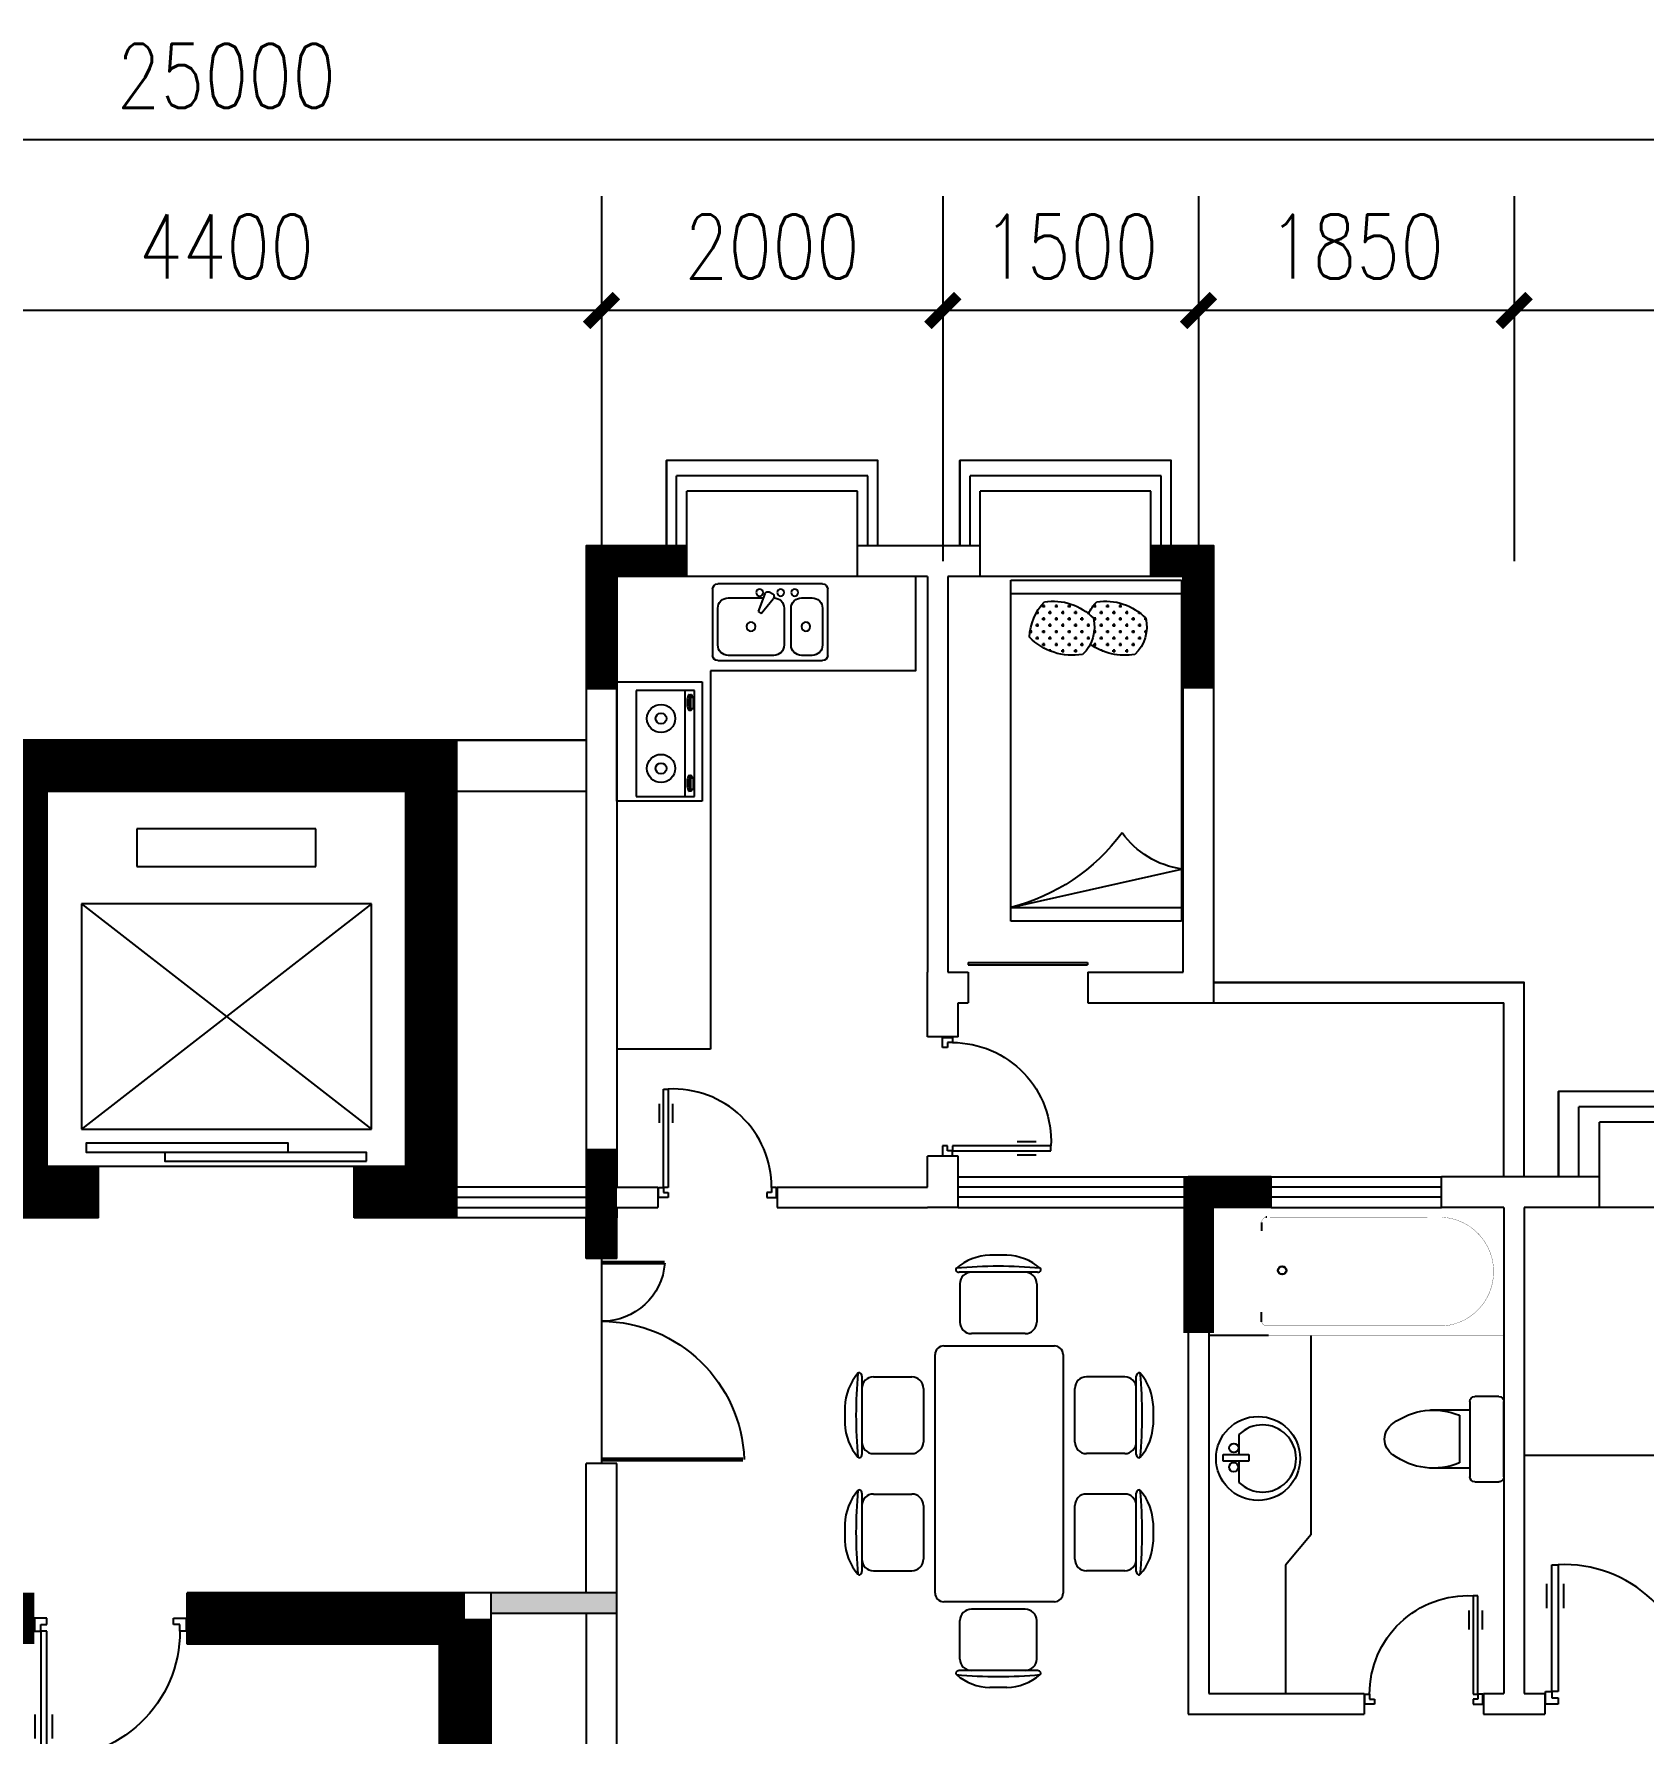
# Model space of a CAD drawing. Header units: millimetres. Extents: x 1245 to 40503, y 543 to 27982.
# Drawn here: x 17617 to 27050, y 17386 to 27353 of the extents above; entities that cross this region are included whole.
import ezdxf
from ezdxf.enums import TextEntityAlignment as Align

# ---------------------------------------------------------------- set-up
doc = ezdxf.new("R2010")
doc.units = ezdxf.units.MM
for name, color, linetype in [('AXIS', 3, 'Continuous'), ('J', 7, 'Continuous'), ('STAIR', 2, 'Continuous'), ('TOILET', 7, 'Continuous'), ('TOTHER', 7, 'Continuous'), ('W', 2, 'Continuous'), ('WALL', 4, 'Continuous'), ('WC', 10, 'Continuous'), ('WINDOW', 5, 'Continuous'), ('WINDOW_TEXT', 7, 'Continuous'), ('ZHU', 1, 'Continuous'), ('轮廓线', 240, 'Continuous')]:
    doc.layers.add(name, color=color, linetype=linetype)
doc.styles.add('DIM_FONT', font='SIMPLEX.shx', dxfattribs={"width": 0.8})
doc.styles.add('SIMPLEX', font='SIMPLEX.SHX')
doc.styles.get("Standard").update_dxf_attribs({"font": 'arial.ttf'})
doc.dimstyles.new('AXIS125', dxfattribs={"dimscale": 1.25, "dimtxt": 300, "dimasz": 1, "dimexe": 250, "dimexo": 300, "dimgap": 150, "dimtad": 1, "dimdec": 0, "dimzin": 0, "dimdsep": 46, "dimtxsty": 'DIM_FONT', "dimblk": '_DIMX', "dimcen": 0, "dimse1": 1, "dimse2": 1, "dimclrt": 7, "dimadec": 0, "dimazin": 0, "dimtfac": 1, "dimtdec": 0, "dimtix": 1, "dimtmove": 2, "dimatfit": 3, "dimldrblk": '_DIMX', "dimfxl": 1, "dimtolj": 1, "dimtzin": 0, "dimarcsym": 0})

# ---------------------------------------------------------------- blocks, each defined once
blk = doc.blocks.new('_B0MWI')
for p, q in [((-0.62, 3.2778), (0.62, 3.2778)), ((-0.62, 0.5), (-0.62, 3.2778)), ((0.62, 0.5), (0.62, 3.2778)), ((-0.56, 2.7778), (0.56, 2.7778)), ((-0.56, 0.5), (-0.56, 2.7778)), ((0.56, 0.5), (0.56, 2.7778)), ((-0.5, 2.2778), (0.5, 2.2778)), ((-0.5, 0.5), (-0.5, 2.2778)), ((0.5, 0.5), (0.5, 2.2778)), ((-0.5, -0.5), (0.5, -0.5))]:
    blk.add_line(p, q)
blk = doc.blocks.new('A$C11E469DE')
at = {"layer": 'W', "xscale": -1000, "yscale": 180, "zscale": 1000, "rotation": 359.999999683211}
blk.add_blockref('_B0MWI', (620, 90), dxfattribs=at)
blk = doc.blocks.new('_DIMX')
at = {"const_width": 50}
blk.add_lwpolyline([(-70, -70), (70, 70)], dxfattribs=at)
blk = doc.blocks.new('*D86')
at = {"layer": 'AXIS', "color": 0, "lineweight": -2, "transparency": 16777216}
blk.add_line((31243.5, 26731.5), (6246, 26731.5), dxfattribs=at)
at = {"layer": 'DEFPOINTS', "color": 0, "transparency": 16777216}
for p in [(6244.7, 26731.5), (6244.7, 24262.8), (31244.7, 24262.8)]:
    blk.add_point(p, dxfattribs=at)
at = {"layer": 'AXIS', "color": 0, "lineweight": -2, "transparency": 16777216, "xscale": 1.25, "yscale": 1.25, "zscale": 1.25, "rotation": 180}
blk.add_blockref('_DIMX', (6244.7, 26731.5), dxfattribs=at)
at = {"layer": 'AXIS', "color": 0, "lineweight": -2, "transparency": 16777216, "xscale": 1.25, "yscale": 1.25, "zscale": 1.25}
blk.add_blockref('_DIMX', (31244.7, 26731.5), dxfattribs=at)
at = {"layer": 'AXIS', "color": 7, "transparency": 16777216, "insert": (18744.7, 27106.5), "char_height": 375, "attachment_point": 5, "style": 'DIM_FONT'}
blk.add_mtext('\\A1;25000', dxfattribs=at)
blk = doc.blocks.new('*D92')
at = {"layer": 'AXIS', "color": 0, "lineweight": -2, "transparency": 16777216}
blk.add_line((20943.5, 25731.5), (16546, 25731.5), dxfattribs=at)
at = {"layer": 'DEFPOINTS', "color": 0, "transparency": 16777216}
for p in [(16544.7, 25731.5), (16544.7, 24262.8), (20944.7, 24262.8)]:
    blk.add_point(p, dxfattribs=at)
at = {"layer": 'AXIS', "color": 0, "lineweight": -2, "transparency": 16777216, "xscale": 1.25, "yscale": 1.25, "zscale": 1.25, "rotation": 180}
blk.add_blockref('_DIMX', (16544.7, 25731.5), dxfattribs=at)
at = {"layer": 'AXIS', "color": 0, "lineweight": -2, "transparency": 16777216, "xscale": 1.25, "yscale": 1.25, "zscale": 1.25}
blk.add_blockref('_DIMX', (20944.7, 25731.5), dxfattribs=at)
at = {"layer": 'AXIS', "color": 7, "transparency": 16777216, "insert": (18744.7, 26106.5), "char_height": 375, "attachment_point": 5, "style": 'DIM_FONT'}
blk.add_mtext('\\A1;4400', dxfattribs=at)
blk = doc.blocks.new('*D93')
at = {"layer": 'AXIS', "color": 0, "lineweight": -2, "transparency": 16777216}
blk.add_line((22943.5, 25731.5), (20946, 25731.5), dxfattribs=at)
at = {"layer": 'DEFPOINTS', "color": 0, "transparency": 16777216}
for p in [(20944.7, 25731.5), (20944.7, 24262.8), (22944.7, 24262.8)]:
    blk.add_point(p, dxfattribs=at)
at = {"layer": 'AXIS', "color": 0, "lineweight": -2, "transparency": 16777216, "xscale": 1.25, "yscale": 1.25, "zscale": 1.25, "rotation": 180}
blk.add_blockref('_DIMX', (20944.7, 25731.5), dxfattribs=at)
at = {"layer": 'AXIS', "color": 0, "lineweight": -2, "transparency": 16777216, "xscale": 1.25, "yscale": 1.25, "zscale": 1.25}
blk.add_blockref('_DIMX', (22944.7, 25731.5), dxfattribs=at)
at = {"layer": 'AXIS', "color": 7, "transparency": 16777216, "insert": (21944.7, 26106.5), "char_height": 375, "attachment_point": 5, "style": 'DIM_FONT'}
blk.add_mtext('\\A1;2000', dxfattribs=at)
blk = doc.blocks.new('*D94')
at = {"layer": 'AXIS', "color": 0, "lineweight": -2, "transparency": 16777216}
blk.add_line((24443.5, 25731.5), (22946, 25731.5), dxfattribs=at)
at = {"layer": 'DEFPOINTS', "color": 0, "transparency": 16777216}
for p in [(22944.7, 25731.5), (22944.7, 24262.8), (24444.7, 24262.8)]:
    blk.add_point(p, dxfattribs=at)
at = {"layer": 'AXIS', "color": 0, "lineweight": -2, "transparency": 16777216, "xscale": 1.25, "yscale": 1.25, "zscale": 1.25, "rotation": 180}
blk.add_blockref('_DIMX', (22944.7, 25731.5), dxfattribs=at)
at = {"layer": 'AXIS', "color": 0, "lineweight": -2, "transparency": 16777216, "xscale": 1.25, "yscale": 1.25, "zscale": 1.25}
blk.add_blockref('_DIMX', (24444.7, 25731.5), dxfattribs=at)
at = {"layer": 'AXIS', "color": 7, "transparency": 16777216, "insert": (23694.7, 26106.5), "char_height": 375, "attachment_point": 5, "style": 'DIM_FONT'}
blk.add_mtext('\\A1;1500', dxfattribs=at)
blk = doc.blocks.new('*D95')
at = {"layer": 'AXIS', "color": 0, "lineweight": -2, "transparency": 16777216}
blk.add_line((26293.5, 25731.5), (24446, 25731.5), dxfattribs=at)
at = {"layer": 'DEFPOINTS', "color": 0, "transparency": 16777216}
for p in [(24444.7, 25731.5), (24444.7, 24262.8), (26294.7, 24262.8)]:
    blk.add_point(p, dxfattribs=at)
at = {"layer": 'AXIS', "color": 0, "lineweight": -2, "transparency": 16777216, "xscale": 1.25, "yscale": 1.25, "zscale": 1.25, "rotation": 180}
blk.add_blockref('_DIMX', (24444.7, 25731.5), dxfattribs=at)
at = {"layer": 'AXIS', "color": 0, "lineweight": -2, "transparency": 16777216, "xscale": 1.25, "yscale": 1.25, "zscale": 1.25}
blk.add_blockref('_DIMX', (26294.7, 25731.5), dxfattribs=at)
at = {"layer": 'AXIS', "color": 7, "transparency": 16777216, "insert": (25369.7, 26106.5), "char_height": 375, "attachment_point": 5, "style": 'DIM_FONT'}
blk.add_mtext('\\A1;1850', dxfattribs=at)
blk = doc.blocks.new('*D96')
at = {"layer": 'AXIS', "color": 0, "lineweight": -2, "transparency": 16777216}
blk.add_line((29293.5, 25731.5), (26296, 25731.5), dxfattribs=at)
at = {"layer": 'DEFPOINTS', "color": 0, "transparency": 16777216}
for p in [(26294.7, 25731.5), (26294.7, 24262.8), (29294.7, 24262.8)]:
    blk.add_point(p, dxfattribs=at)
at = {"layer": 'AXIS', "color": 0, "lineweight": -2, "transparency": 16777216, "xscale": 1.25, "yscale": 1.25, "zscale": 1.25, "rotation": 180}
blk.add_blockref('_DIMX', (26294.7, 25731.5), dxfattribs=at)
at = {"layer": 'AXIS', "color": 0, "lineweight": -2, "transparency": 16777216, "xscale": 1.25, "yscale": 1.25, "zscale": 1.25}
blk.add_blockref('_DIMX', (29294.7, 25731.5), dxfattribs=at)
at = {"layer": 'AXIS', "color": 7, "transparency": 16777216, "insert": (27794.7, 26106.5), "char_height": 375, "attachment_point": 5, "style": 'DIM_FONT'}
blk.add_mtext('\\A1;3000', dxfattribs=at)
blk = doc.blocks.new('*X16')
at = {"color": 0}
for p, q in [((284896.9, 2278.1), (284896.9, 2296.9)), ((284933, 2325), (284943.8, 2325)), ((284934.4, 2315.6), (284934.4, 2325.6)), ((284971.9, 2278.1), (284971.9, 2296.9)), ((285000, 2325), (285018.8, 2325)), ((285009.4, 2315.6), (285009.4, 2334.4)), ((285046.9, 2278.1), (285046.9, 2296.9)), ((285075, 2325), (285093.8, 2325)), ((285084.4, 2315.6), (285084.4, 2334.4)), ((285121.9, 2278.1), (285121.9, 2296.9)), ((285196.9, 2278.1), (285196.9, 2296.9)), ((285234.4, 2315.6), (285234.4, 2322.7)), ((285239.8, 2325), (285243.8, 2325)), ((285271.9, 2278.1), (285271.9, 2296.9)), ((285300, 2325), (285318.8, 2325)), ((285309.4, 2315.6), (285309.4, 2334.4)), ((285346.9, 2278.1), (285346.9, 2296.9)), ((285375, 2325), (285393.8, 2325)), ((285384.4, 2315.6), (285384.4, 2334.4)), ((285421.9, 2278.1), (285421.9, 2296.9)), ((285450, 2325), (285452.3, 2325)), ((285459.4, 2315.6), (285459.4, 2315.8)), ((284817.1, 2212.5), (284831.2, 2212.5)), ((284821.9, 2203.1), (284821.9, 2221.9)), ((284850, 2250), (284868.8, 2250)), ((284859.4, 2240.6), (284859.4, 2259.4)), ((284887.5, 2287.5), (284906.2, 2287.5)), ((284887.5, 2212.5), (284906.2, 2212.5)), ((284896.9, 2203.1), (284896.9, 2221.9)), ((284925, 2250), (284943.8, 2250)), ((284934.4, 2240.6), (284934.4, 2259.4)), ((284962.5, 2287.5), (284981.2, 2287.5)), ((284962.5, 2212.5), (284981.2, 2212.5)), ((284971.9, 2203.1), (284971.9, 2221.9)), ((285000, 2250), (285018.8, 2250)), ((285009.4, 2240.6), (285009.4, 2259.4)), ((285037.5, 2287.5), (285056.2, 2287.5)), ((285037.5, 2212.5), (285056.2, 2212.5)), ((285046.9, 2203.1), (285046.9, 2221.9)), ((285075, 2250), (285093.8, 2250)), ((285084.4, 2240.6), (285084.4, 2259.4)), ((285112.5, 2287.5), (285131.2, 2287.5)), ((285112.5, 2212.5), (285131.2, 2212.5)), ((285121.9, 2203.1), (285121.9, 2221.9)), ((285150, 2250), (285168.8, 2250)), ((285159.4, 2240.6), (285159.4, 2259.4)), ((285187.5, 2287.5), (285206.2, 2287.5)), ((285187.5, 2212.5), (285206.2, 2212.5)), ((285196.9, 2203.1), (285196.9, 2221.9)), ((285225, 2250), (285243.8, 2250)), ((285234.4, 2240.6), (285234.4, 2259.4)), ((285262.5, 2287.5), (285281.2, 2287.5)), ((285262.5, 2212.5), (285281.2, 2212.5)), ((285271.9, 2203.1), (285271.9, 2221.9)), ((285300, 2250), (285318.8, 2250)), ((285309.4, 2240.6), (285309.4, 2259.4)), ((285337.5, 2287.5), (285356.2, 2287.5)), ((285337.5, 2212.5), (285356.2, 2212.5)), ((285346.9, 2203.1), (285346.9, 2221.9)), ((285375, 2250), (285393.8, 2250)), ((285384.4, 2240.6), (285384.4, 2259.4)), ((285412.5, 2287.5), (285431.2, 2287.5)), ((285412.5, 2212.5), (285431.2, 2212.5)), ((285421.9, 2203.1), (285421.9, 2221.9)), ((285450, 2250), (285468.8, 2250)), ((285459.4, 2240.6), (285459.4, 2259.4)), ((285487.5, 2212.5), (285500.2, 2212.5)), ((285496.9, 2203.1), (285496.9, 2221.9)), ((284850, 2175), (284868.8, 2175)), ((284856.1, 2100), (284868.8, 2100)), ((284859.4, 2165.6), (284859.4, 2184.4)), ((284859.4, 2094.3), (284859.4, 2109.4)), ((284887.5, 2137.5), (284906.2, 2137.5)), ((284896.9, 2128.1), (284896.9, 2146.9)), ((284925, 2175), (284943.8, 2175)), ((284925, 2100), (284943.8, 2100)), ((284934.4, 2165.6), (284934.4, 2184.4)), ((284934.4, 2090.6), (284934.4, 2109.4)), ((284962.5, 2137.5), (284981.2, 2137.5)), ((284971.9, 2128.1), (284971.9, 2146.9)), ((285000, 2175), (285018.8, 2175)), ((285000, 2100), (285018.8, 2100)), ((285009.4, 2165.6), (285009.4, 2184.4)), ((285009.4, 2090.6), (285009.4, 2109.4)), ((285037.5, 2137.5), (285056.2, 2137.5)), ((285046.9, 2128.1), (285046.9, 2146.9)), ((285075, 2175), (285093.8, 2175)), ((285075, 2100), (285093.8, 2100)), ((285084.4, 2165.6), (285084.4, 2184.4)), ((285084.4, 2090.6), (285084.4, 2109.4)), ((285112.5, 2137.5), (285131.2, 2137.5)), ((285121.9, 2128.1), (285121.9, 2146.9)), ((285150, 2175), (285168.8, 2175)), ((285150, 2100), (285150.9, 2100)), ((285159.4, 2165.6), (285159.4, 2184.4)), ((285159.4, 2106.3), (285159.4, 2109.4)), ((285162.9, 2100), (285168.8, 2100)), ((285187.5, 2137.5), (285206.2, 2137.5)), ((285196.9, 2128.1), (285196.9, 2146.9)), ((285225, 2175), (285243.8, 2175)), ((285225, 2100), (285243.8, 2100)), ((285234.4, 2165.6), (285234.4, 2184.4)), ((285234.4, 2090.6), (285234.4, 2109.4)), ((285262.5, 2137.5), (285281.2, 2137.5)), ((285271.9, 2128.1), (285271.9, 2146.9)), ((285300, 2175), (285318.8, 2175)), ((285300, 2100), (285318.8, 2100)), ((285309.4, 2165.6), (285309.4, 2184.4)), ((285309.4, 2090.6), (285309.4, 2109.4)), ((285337.5, 2137.5), (285356.2, 2137.5)), ((285346.9, 2128.1), (285346.9, 2146.9)), ((285375, 2175), (285393.8, 2175)), ((285375, 2100), (285393.8, 2100)), ((285384.4, 2165.6), (285384.4, 2184.4)), ((285384.4, 2090.6), (285384.4, 2109.4)), ((285412.5, 2137.5), (285431.2, 2137.5)), ((285421.9, 2128.1), (285421.9, 2146.9)), ((285450, 2175), (285468.8, 2175)), ((285450, 2100), (285457.6, 2100)), ((285459.4, 2165.6), (285459.4, 2184.4)), ((285459.4, 2101.3), (285459.4, 2109.4)), ((285487.5, 2137.5), (285496.8, 2137.5)), ((285496.9, 2137.7), (285496.9, 2146.9)), ((284887.5, 2062.5), (284906.2, 2062.5)), ((284896.9, 2053.1), (284896.9, 2071.9)), ((284962.5, 2062.5), (284981.2, 2062.5)), ((284971.9, 2053.1), (284971.9, 2071.9)), ((285037.5, 2062.5), (285056.2, 2062.5)), ((285046.9, 2053.1), (285046.9, 2071.9)), ((285187.8, 2062.5), (285206.2, 2062.5)), ((285196.9, 2053.1), (285196.9, 2071.9)), ((285262.5, 2062.5), (285281.2, 2062.5)), ((285271.9, 2053.1), (285271.9, 2071.9)), ((285337.5, 2062.5), (285356.2, 2062.5)), ((285346.9, 2053.1), (285346.9, 2071.9))]:
    blk.add_line(p, q, dxfattribs=at)
blk = doc.blocks.new('RECTANG')
for p, q in [((1, 1), (0, 1)), ((0, 1), (0, 0)), ((1, 0), (1, 1)), ((0, 0), (1, 0))]:
    blk.add_line(p, q)
blk = doc.blocks.new('_C1LMW')
for p, q in [((-1000, -80), (0, -305.1)), ((-1000, -80), (0, -80)), ((0, -1920), (-1000, -1920))]:
    blk.add_line(p, q)
for centre, radius, start, end in [((-1289.1, -1214.7), 1170.9, 36.51691, 75.70618), ((81, -828.5), 529.6, 98.79546, 144.09817), ((-348, -517.9), 4.547473508864641e-13, 270, 343.03381), ((-638.9, -1913.1), 354.2, 80.36573, 135.52238), ((-732.6, -1725.1), 222.3, 346.72559, 46.49598), ((-332.1, -1913.1), 354.2, 80.36573, 124.98964), ((-425.8, -1725.1), 222.3, 346.72559, 46.49598), ((-566.5, -1649.1), 325.5, 182.79663, 223.2149), ((-751.9, -1548.2), 327.9, 260.91317, 315.95411)]:
    blk.add_arc(centre, radius, start, end)
at = {"layer": 'J'}
for centre, radius, start, end in [((-445.1, -1548.2), 327.9, 260.91317, 315.95411), ((-259.7, -1649.1), 325.5, 208.32775, 223.2149)]:
    blk.add_arc(centre, radius, start, end, dxfattribs=at)
at = {"xscale": 1999.996, "yscale": 999.998, "zscale": 1999.996, "rotation": 90}
blk.add_blockref('RECTANG', (0, -2000), dxfattribs=at)
blk.add_blockref('*X16', (-285705.5, -3910.1))
at = {"style": 'DIM_FONT', "width": 0.8, "flags": 9}
for tag in ['YSIZE', 'XSIZE']:
    blk.add_attdef(tag, (0, 0), '', height=0.5, dxfattribs=at)
blk = doc.blocks.new('M_E19')
for p, q in [((-323.5, -113.1), (-323.5, -455.5)), ((299.3, -113.1), (-323.5, -113.1)), ((299.3, -455.5), (299.3, -113.1)), ((-323.5, -399.8), (299.3, -399.8)), ((-323.5, -455.5), (299.3, -455.5)), ((-290.9, -422.1), (-290.8, -433.8)), ((-215.7, -431.5), (-280.4, -431.5)), ((-280.4, -431.5), (-280.4, -448.2)), ((-280.4, -448.2), (-215.7, -448.2)), ((-215.7, -448.2), (-215.7, -431.5)), ((-199.1, -423.2), (-199.1, -433.7)), ((182.1, -422.1), (182.2, -433.8)), ((192.6, -431.5), (192.6, -448.2)), ((257.3, -431.5), (192.6, -431.5)), ((192.6, -448.2), (257.3, -448.2)), ((257.3, -448.2), (257.3, -431.5)), ((273.9, -423.2), (273.9, -433.7))]:
    blk.add_line(p, q)
for points in [[(-199.1, -423.2, 0.259034), (-201, -419.8, 0.076276), (-212.5, -414.9, 0.036515), (-226.1, -412.4, 0.026615), (-244.9, -411.4, 0.026615), (-263.8, -412.4, 0.036515), (-277.3, -414.9, 0.076276), (-288.9, -419.8, 0.259034), (-290.8, -423.2, 0.078462), (-290.6, -424.5, 0.056762)], [(-199.1, -433.7, 0.259034), (-201, -430.3, 0.076276), (-212.5, -425.4, 0.036515), (-226.1, -422.9, 0.026615), (-244.9, -421.9, 0.026615), (-263.8, -422.9, 0.036515), (-277.3, -425.4, 0.076276), (-288.9, -430.3, 0.259034), (-290.8, -433.7, 0.259034), (-288.9, -437.2, 0.056762), (-280.4, -441.2, 0.036515)], [(-215.7, -442.9, 0.008736), (-212.5, -442.1, 0.076276), (-201, -437.2, 0.259034), (-199.1, -433.7, 0.259034)], [(273.9, -423.2, 0.259034), (272, -419.8, 0.076276), (260.5, -414.9, 0.036515), (246.9, -412.4, 0.026615), (228.1, -411.4, 0.026615), (209.2, -412.4, 0.036515), (195.7, -414.9, 0.076276), (184.1, -419.8, 0.259034), (182.2, -423.2, 0.078462), (182.4, -424.5, 0.056762)], [(273.9, -433.7, 0.259034), (272, -430.3, 0.076276), (260.5, -425.4, 0.036515), (246.9, -422.9, 0.026615), (228.1, -421.9, 0.026615), (209.2, -422.9, 0.036515), (195.7, -425.4, 0.076276), (184.1, -430.3, 0.259034), (182.2, -433.7, 0.259034), (184.1, -437.2, 0.056762), (192.6, -441.2, 0.036515)], [(257.3, -442.9, 0.008736), (260.5, -442.1, 0.076276), (272, -437.2, 0.259034), (273.9, -433.7, 0.259034)]]:
    blk.add_lwpolyline(points, format="xyb")
at = {"layer": 'TOTHER', "linetype": 'Continuous'}
for p, q in [((-350, 0), (350, 0)), ((-350, -500), (-350, 0)), ((350, 0), (350, -500)), ((350, -500), (-350, -500))]:
    blk.add_line(p, q, dxfattribs=at)
for centre, radius in [((-158.4, -258.5), 82.5), ((134.2, -258.5), 82.5), ((-158.4, -258.5), 31.6), ((134.2, -258.5), 31.6)]:
    blk.add_circle(centre, radius, dxfattribs=at)
at = {"width": 0.8, "flags": 9}
for tag in ['XSIZE', 'YSIZE']:
    blk.add_attdef(tag, (0, 0), '', height=0.5, dxfattribs=at)
blk = doc.blocks.new('M_E25ESP')
at = {"color": 0, "linetype": 'ByBlock'}
for p, q in [((0, -306.8), (0, 306.8)), ((30.7, 337.5), (419.3, 337.5)), ((358, 306.8), (143.2, 306.8)), ((450, 306.8), (450, -306.8)), ((81.8, 245.5), (81.8, 40)), ((419.3, -20.5), (419.3, 245.5)), ((48.4, 2), (56.6, -12.3)), ((58.9, 31.4), (162.5, 70.2)), ((172.8, 52.5), (87.3, -17.8)), ((162.5, 70.2), (172.8, 52.5)), ((143.2, -81.8), (358, -81.8)), ((81.8, -184.1), (81.8, -245.5)), ((358, -122.7), (143.2, -122.7)), ((419.3, -245.5), (419.3, -184.1)), ((419.3, -337.5), (30.7, -337.5)), ((143.2, -306.8), (358, -306.8))]:
    blk.add_line(p, q, dxfattribs=at)
for centre, radius in [((250.6, 112.5), 25.6), ((51.1, 61.4), 20.5), ((51.1, -61.4), 20.5), ((51.1, -143.2), 20.5), ((250.6, -209.7), 25.6)]:
    blk.add_circle(centre, radius, dxfattribs=at)
for centre, radius, start, end in [((30.7, 306.8), 30.7, 90, 180), ((143.2, 245.5), 61.4, 90, 180), ((358, 245.5), 61.4, 0, 90), ((419.3, 306.8), 30.7, 0, 90), ((66.1, 12.3), 20.5, 110.53768, 210), ((74.3, -2), 20.5, 210, 309.46232), ((143.2, -20.5), 61.4, 180, 270), ((358, -20.5), 61.4, 270, 0), ((143.2, -184.1), 61.4, 90, 180), ((358, -184.1), 61.4, 0, 90), ((143.2, -245.5), 61.4, 180, 270), ((358, -245.5), 61.4, 270, 0), ((30.7, -306.8), 30.7, 180, 270), ((419.3, -306.8), 30.7, 270, 0)]:
    blk.add_arc(centre, radius, start, end, dxfattribs=at)
at = {"style": 'DIM_FONT', "width": 0.8, "flags": 9}
for tag in ['YSIZE', 'XSIZE']:
    blk.add_attdef(tag, (0, 0), '', height=0.5, dxfattribs=at)
blk = doc.blocks.new('M_E4')
for p, q in [((670.2, -79.9), (670.2, -136.6)), ((670.2, -85.9), (670.2, -97)), ((670, -662.9), (670, -613.6))]:
    blk.add_line(p, q)
at = {"const_width": 1.5}
for points in [[(-750, -750), (-750, 0)], [(-750, 0), (750, 0)], [(750, 0), (750, -750)], [(607.9, -55.9), (640.2, -55.9)], [(670, -89.8), (670, -656.4)], [(670, -662.9), (670, -654.6)], [(750, -750), (-750, -750)]]:
    blk.add_lwpolyline(points, dxfattribs=at)
for points in [[(-399.3, -55.8, 0.930688), (-387.6, -693, 0.930688)], [(670.2, -85.9, 0.414214), (640.2, -55.9, 0.414214)], [(670, -89.8, 0.041784), (669.6, -84.8, 0.412615)], [(640, -692.9, 0.414214), (670, -662.9, 0.414214)]]:
    blk.add_lwpolyline(points, format="xyb", dxfattribs=at)
at = {"const_width": 1.5, "flags": 128}
for points in [[(-399.3, -55.8), (607.9, -55.9)], [(-399.3, -694.2), (645.3, -692.5)]]:
    blk.add_lwpolyline(points, dxfattribs=at)
for radius in [25, 23]:
    blk.add_circle((550, -381.2), radius)
blk.add_arc((640, -662.9), 30, 270, 280.17596)
at = {"width": 0.8, "flags": 9}
for tag in ['XSIZE', 'YSIZE']:
    blk.add_attdef(tag, (0, 0), '', height=0.5, dxfattribs=at)
blk = doc.blocks.new('M_E24TTP')
at = {"layer": 'TOILET', "color": 7}
for p, q in [((-169.7, 200.4), (-169.7, 430.4)), ((169.7, 200.4), (169.7, 430.4)), ((-220, 200), (220, 200)), ((-139.7, 260.4), (139.7, 260.4)), ((-250, 30), (-250, 170)), ((250, 170), (250, 30)), ((220, 0), (-220, 0))]:
    blk.add_line(p, q, dxfattribs=at)
for centre, radius, start, end in [((0, 589.6), 109.8, 33.45086, 146.54914), ((227.4, 412.8), 397.5, 143.36186, 202.54952), ((-227.4, 412.8), 397.5, 337.45048, 36.63814), ((-220, 170), 30, 90, 180), ((220, 170), 30, 0, 90), ((-220, 30), 30, 180, 270), ((220, 30), 30, 270, 0)]:
    blk.add_arc(centre, radius, start, end, dxfattribs=at)
at = {"style": 'DIM_FONT', "width": 0.8, "flags": 9}
for tag in ['YSIZE', 'XSIZE']:
    blk.add_attdef(tag, (0, 0), '', height=0.5, dxfattribs=at)
blk = doc.blocks.new('M_A23MCU')
for p, q in [((-0.454, 0.081), (-0.454, 0.905)), ((-0.454, 0.905), (-0.413, 0.905)), ((-0.413, 0.905), (-0.413, 0.081)), ((-0.489, 0.782), (-0.489, 0.624)), ((-0.378, 0.782), (-0.378, 0.624)), ((-0.495, -0.002), (-0.495, 0.081)), ((-0.495, 0.081), (-0.454, 0.081)), ((-0.413, 0.081), (-0.454, 0.081)), ((-0.454, 0.081), (-0.454, 0.039)), ((-0.454, 0.039), (-0.413, 0.039)), ((-0.413, 0.039), (-0.413, -0.002)), ((0.412, 0.039), (0.412, -0.002)), ((0.453, 0.039), (0.412, 0.039)), ((0.453, 0.081), (0.453, 0.039)), ((0.494, 0.081), (0.453, 0.081)), ((0.494, -0.002), (0.494, 0.081)), ((-0.413, -0.002), (-0.495, -0.002)), ((-0.495, -0.002), (-0.495, -0.002)), ((0.412, -0.002), (0.494, -0.002)), ((0.494, -0.002), (0.494, -0.002))]:
    blk.add_line(p, q)
blk.add_arc((-0.372, 0.082), 0.825, 359.9283, 92.866)
blk = doc.blocks.new('_WBLK')
for p, q in [((-0.5, 0.5), (0.5, 0.5)), ((0.5, 0.1667), (-0.5, 0.1667)), ((0.5, -0.1667), (-0.5, -0.1667)), ((-0.5, -0.5), (0.5, -0.5))]:
    blk.add_line(p, q)
at = {"layer": 'WINDOW_TEXT', "style": 'SIMPLEX', "flags": 9}
blk.add_attdef('A', text='', height=1, dxfattribs=at).set_placement((0, 1.5), align=Align.MIDDLE)
blk = doc.blocks.new('M_A6')
blk.add_line((0.5, 0), (0.5, 0))
blk = doc.blocks.new('M_A17ORW')
at = {"const_width": 0.02}
for points in [[(-0.481, -0.0014), (-0.481, -0.3084)], [(0.481, 0.0014), (0.481, -0.6906)]]:
    blk.add_lwpolyline(points, dxfattribs=at)
for centre, radius, start, end in [((-0.5008, -0.0026), 0.3067, 274.24917, 0.21013), ((0.5046, 0.0019), 0.6987, 180.27623, 268.06031)]:
    blk.add_arc(centre, radius, start, end)
blk = doc.blocks.new('M_A13ZTG')
for p, q in [((-0.502, 0.208), (0.498, 0.208)), ((-0.502, 0.208), (-0.502, 0.19)), ((-0.502, 0.19), (0.498, 0.19)), ((0.498, 0.208), (0.498, 0.19))]:
    blk.add_line(p, q)
blk = doc.blocks.new('_LIFTD')
for points in [[(-0.5476, -0.6024), (-0.5476, -0.7742), (0.2411, -0.7742), (0.2411, -0.6024), (-0.5476, -0.6024)], [(-0.2411, -0.7836), (-0.2411, -0.9554), (0.5476, -0.9554), (0.5476, -0.7836), (-0.2411, -0.7836)]]:
    blk.add_lwpolyline(points)

msp = doc.modelspace()

# ---------------------------------------------------------------- hatches: boundary and pattern name
at = {"layer": 'ZHU'}
h = msp.add_hatch(color=256, dxfattribs=at)
h.paths.add_polyline_path([(20944.7, 18212.8), (20294.7, 18212.8), (20294.7, 18092.8), (20944.7, 18092.8)])
h.paths.add_polyline_path([(21034.7, 18212.8), (20944.7, 18212.8), (20944.7, 18092.8), (21034.7, 18092.8)])

# ---------------------------------------------------------------- linework, layer by layer
for p, q in [((20094.7, 23212.8), (20854.7, 23212.8)), ((20094.7, 22912.8), (20854.7, 22912.8))]:
    msp.add_line(p, q)
at = {"layer": 'AXIS'}
for p, q in [((20944.7, 26401.1), (20944.7, 24262.8)), ((22944.7, 26401.1), (22944.7, 24262.8)), ((24444.7, 26401.1), (24444.7, 24262.8)), ((26294.7, 26401.1), (26294.7, 24262.8))]:
    msp.add_line(p, q, dxfattribs=at)
at = {"layer": 'J'}
for p, q in [((23320.2, 20193.2), (23221, 20193.2)), ((23500.6, 20093.2), (23040.6, 20093.2)), ((23045.6, 20025.7), (23045.6, 19800.7)), ((23495.6, 20025.7), (23495.6, 19800.7)), ((22950.3, 19661.5), (23600.3, 19661.5)), ((23428.1, 19733.2), (23113.1, 19733.2)), ((22900.3, 18211.5), (22900.3, 19611.5)), ((23650.3, 19611.5), (23650.3, 18211.5)), ((22471.1, 19484.9), (22471.1, 19024.9)), ((22538.6, 19479.9), (22763.6, 19479.9)), ((24012.1, 19479.9), (23787.1, 19479.9)), ((24079.6, 19024.9), (24079.6, 19484.9)), ((22831.1, 19412.4), (22831.1, 19097.4)), ((23719.6, 19097.4), (23719.6, 19412.4)), ((22371.1, 19304.5), (22371.1, 19205.3)), ((24179.6, 19205.3), (24179.6, 19304.5)), ((22538.6, 19029.9), (22763.6, 19029.9)), ((24012.1, 19029.9), (23787.1, 19029.9)), ((27145.1, 19018.1), (26354.7, 19018.1)), ((22471.1, 18798.1), (22471.1, 18338.1)), ((22538.6, 18793.1), (22763.6, 18793.1)), ((24012.1, 18793.1), (23787.1, 18793.1)), ((24079.6, 18338.1), (24079.6, 18798.1)), ((22831.1, 18725.6), (22831.1, 18410.6)), ((23719.6, 18410.6), (23719.6, 18725.6)), ((22371.1, 18617.6), (22371.1, 18518.5)), ((24179.6, 18518.5), (24179.6, 18617.6)), ((22538.6, 18343.1), (22763.6, 18343.1)), ((24012.1, 18343.1), (23787.1, 18343.1)), ((23600.3, 18161.5), (22950.3, 18161.5)), ((23045.6, 17825.6), (23045.6, 18050.6)), ((23428.1, 18118.1), (23113.1, 18118.1)), ((23495.6, 17825.6), (23495.6, 18050.6)), ((23500.6, 17758.1), (23040.6, 17758.1)), ((23320.2, 17658.1), (23221, 17658.1))]:
    msp.add_line(p, q, dxfattribs=at)
for centre, radius, start, end in [((23230.7, 19877.8), 315.6, 91.76514, 130.72654), ((23310.4, 19877.8), 315.6, 49.27346, 88.23486), ((23031.4, 20109.4), 10, 130.72654, 202.66999), ((23040.6, 20113.2), 20, 202.66999, 270), ((23270.6, 17415.4), 2712.7, 84.8023, 95.1977), ((23113.1, 20025.7), 67.5, 90, 180), ((23428.1, 20025.7), 67.5, 0, 90), ((23500.6, 20113.2), 20, 270, 337.33001), ((23509.8, 20109.4), 10, 337.33001, 49.27346), ((23113.1, 19800.7), 67.5, 180, 270), ((23428.1, 19800.7), 67.5, 270, 0), ((22950.3, 19611.5), 50, 90, 180), ((23600.3, 19611.5), 50, 0, 90), ((22686.5, 19294.7), 315.6, 139.27346, 178.23486), ((25148.9, 19254.9), 2712.7, 174.8023, 185.1977), ((22454.9, 19494.1), 10, 67.33001, 139.27346), ((22451.1, 19484.9), 20, 0, 67.33001), ((22538.6, 19412.4), 67.5, 90, 180), ((22763.6, 19412.4), 67.5, 0, 90), ((23787.1, 19412.4), 67.5, 90, 180), ((24012.1, 19412.4), 67.5, 0, 90), ((24099.6, 19484.9), 20, 112.66999, 180), ((24095.7, 19494.1), 10, 40.72654, 112.66999), ((21401.7, 19254.9), 2712.7, 354.8023, 5.1977), ((23864.1, 19294.7), 315.6, 1.76514, 40.72654), ((22686.5, 19215), 315.6, 181.76514, 220.72654), ((23864.1, 19215), 315.6, 319.27346, 358.23486), ((22538.6, 19097.4), 67.5, 180, 270), ((22763.6, 19097.4), 67.5, 270, 0), ((23787.1, 19097.4), 67.5, 180, 270), ((24012.1, 19097.4), 67.5, 270, 0), ((22454.9, 19015.7), 10, 220.72654, 292.66999), ((22451.1, 19024.9), 20, 292.66999, 0), ((24099.6, 19024.9), 20, 180, 247.33001), ((24095.7, 19015.7), 10, 247.33001, 319.27346), ((22686.5, 18607.9), 315.6, 139.27346, 178.23486), ((25148.9, 18568.1), 2712.7, 174.8023, 185.1977), ((22454.9, 18807.3), 10, 67.33001, 139.27346), ((22451.1, 18798.1), 20, 0, 67.33001), ((22538.6, 18725.6), 67.5, 90, 180), ((22763.6, 18725.6), 67.5, 0, 90), ((23787.1, 18725.6), 67.5, 90, 180), ((24012.1, 18725.6), 67.5, 0, 90), ((24099.6, 18798.1), 20, 112.66999, 180), ((24095.7, 18807.3), 10, 40.72654, 112.66999), ((21401.7, 18568.1), 2712.7, 354.8023, 5.1977), ((23864.1, 18607.9), 315.6, 1.76514, 40.72654), ((22686.5, 18528.2), 315.6, 181.76514, 220.72654), ((23864.1, 18528.2), 315.6, 319.27346, 358.23486), ((22538.6, 18410.6), 67.5, 180, 270), ((22763.6, 18410.6), 67.5, 270, 0), ((23787.1, 18410.6), 67.5, 180, 270), ((24012.1, 18410.6), 67.5, 270, 0), ((22454.9, 18328.8), 10, 220.72654, 292.66999), ((22451.1, 18338.1), 20, 292.66999, 0), ((24099.6, 18338.1), 20, 180, 247.33001), ((24095.7, 18328.8), 10, 247.33001, 319.27346), ((22950.3, 18211.5), 50, 180, 270), ((23600.3, 18211.5), 50, 270, 0), ((23113.1, 18050.6), 67.5, 90, 180), ((23428.1, 18050.6), 67.5, 0, 90), ((23031.4, 17742), 10, 157.33001, 229.27346), ((23040.6, 17738.1), 20, 90, 157.33001), ((23113.1, 17825.6), 67.5, 180, 270), ((23428.1, 17825.6), 67.5, 270, 0), ((23500.6, 17738.1), 20, 22.66999, 90), ((23509.8, 17742), 10, 310.72654, 22.66999), ((23270.6, 20435.9), 2712.7, 264.8023, 275.1977), ((23230.7, 17973.6), 315.6, 229.27346, 268.23486), ((23310.4, 17973.6), 315.6, 271.76514, 310.72654)]:
    msp.add_arc(centre, radius, start, end, dxfattribs=at)
at = {"layer": 'STAIR'}
for p, q in [((18219.7, 22692.8), (18219.7, 22472.8)), ((19269.7, 22692.8), (18219.7, 22692.8)), ((19269.7, 22472.8), (19269.7, 22692.8)), ((18219.7, 22472.8), (19269.7, 22472.8)), ((17894.7, 22252.8), (19594.7, 20932.8)), ((19594.7, 22252.8), (17894.7, 20932.8)), ((17894.7, 22252.8), (17894.7, 20932.8)), ((19594.7, 22252.8), (17894.7, 22252.8)), ((19594.7, 20932.8), (19594.7, 22252.8)), ((17894.7, 20932.8), (19594.7, 20932.8)), ((19494.7, 20712.8), (17994.7, 20712.8))]:
    msp.add_line(p, q, dxfattribs=at)
at = {"layer": 'W'}
for p, q in [((24534.7, 21792.8), (26354.7, 21792.8)), ((26354.7, 20652.8), (26354.7, 21792.8)), ((24534.7, 21672.8), (26234.7, 21672.8)), ((26234.7, 20652.8), (26234.7, 21672.8))]:
    msp.add_line(p, q, dxfattribs=at)
at = {"layer": 'WALL'}
for p, q in [((21444.7, 24352.8), (20854.7, 24352.8)), ((20854.7, 24352.8), (20854.7, 20592.8)), ((21444.7, 24172.8), (21444.7, 24352.8)), ((23164.7, 24352.8), (22444.7, 24352.8)), ((22444.7, 24172.8), (22444.7, 24352.8)), ((23164.7, 24172.8), (23164.7, 24352.8)), ((24164.7, 24172.8), (24164.7, 24352.8)), ((24534.7, 24352.8), (24164.7, 24352.8)), ((24534.7, 21672.8), (24534.7, 24352.8)), ((21444.7, 24172.8), (21034.7, 24172.8)), ((21034.7, 24172.8), (21034.7, 20592.8)), ((22854.7, 24172.8), (22444.7, 24172.8)), ((22854.7, 24172.8), (22854.7, 21852.8)), ((23164.7, 24172.8), (22974.7, 24172.8)), ((22974.7, 24172.8), (22974.7, 21852.8)), ((24354.7, 24172.8), (24164.7, 24172.8)), ((24354.7, 21852.8), (24354.7, 24172.8)), ((17394.7, 23212.8), (20094.7, 23212.8)), ((20094.7, 23212.8), (20094.7, 20592.8)), ((17694.7, 22912.8), (19794.7, 22912.8)), ((17694.7, 20712.8), (17694.7, 22912.8)), ((19794.7, 22912.8), (19794.7, 20712.8)), ((22854.7, 21472.8), (22854.7, 21852.8)), ((22974.7, 21852.8), (23094.7, 21852.8)), ((23094.7, 21852.8), (23094.7, 21672.8)), ((23794.7, 21852.8), (23794.7, 21672.8)), ((23794.7, 21852.8), (24354.7, 21852.8)), ((23034.7, 21472.8), (23034.7, 21672.8)), ((23034.7, 21672.8), (23094.7, 21672.8)), ((23794.7, 21672.8), (24534.7, 21672.8)), ((23034.7, 21472.8), (22854.7, 21472.8)), ((23034.7, 20772.8), (22854.7, 20772.8)), ((22854.7, 20592.8), (22854.7, 20772.8)), ((23034.7, 20652.8), (23034.7, 20772.8)), ((17994.7, 20712.8), (17694.7, 20712.8)), ((17994.7, 20412.8), (17994.7, 20712.8)), ((19494.7, 20412.8), (19494.7, 20712.8)), ((19794.7, 20712.8), (19494.7, 20712.8)), ((23034.7, 20472.8), (23034.7, 20652.8)), ((24869.7, 20652.8), (24384.7, 20652.8)), ((24384.7, 20472.8), (24384.7, 20652.8)), ((24869.7, 20472.8), (24869.7, 20652.8)), ((25869.7, 20472.8), (25869.7, 20652.8)), ((26794.7, 20652.8), (25869.7, 20652.8)), ((26794.7, 20472.8), (26794.7, 20652.8)), ((20094.7, 20592.8), (20094.7, 20412.8)), ((20854.7, 20592.8), (20854.7, 20412.8)), ((21034.7, 20592.8), (21274.7, 20592.8)), ((21274.7, 20592.8), (21274.7, 20472.8)), ((21974.7, 20592.8), (21974.7, 20472.8)), ((21974.7, 20592.8), (22854.7, 20592.8)), ((21034.7, 20472.8), (21034.7, 20412.8)), ((21034.7, 20472.8), (21274.7, 20472.8)), ((21974.7, 20472.8), (22854.7, 20472.8)), ((23034.7, 20472.8), (22854.7, 20472.8)), ((24384.7, 20472.8), (24384.7, 17502.8)), ((24869.7, 20472.8), (24504.7, 20472.8)), ((24504.7, 20472.8), (24504.7, 17622.8)), ((26234.7, 20472.8), (25869.7, 20472.8)), ((26234.7, 20472.8), (26234.7, 17622.8)), ((26794.7, 20472.8), (26354.7, 20472.8)), ((26354.7, 20472.8), (26354.7, 17622.8)), ((17994.7, 20412.8), (17394.7, 20412.8)), ((20094.7, 20412.8), (19494.7, 20412.8)), ((20854.7, 20172.8), (20854.7, 20412.8)), ((21034.7, 20172.8), (21034.7, 20412.8)), ((21034.7, 20172.8), (20854.7, 20172.8)), ((21034.7, 18972.8), (20854.7, 18972.8)), ((20854.7, 18212.8), (20854.7, 18972.8)), ((21034.7, 16302.8), (21034.7, 18972.8)), ((18514.7, 17912.8), (18514.7, 18212.8)), ((20294.7, 18212.8), (18514.7, 18212.8)), ((21034.7, 18212.8), (20294.7, 18212.8)), ((20294.7, 18092.8), (20294.7, 16482.8)), ((21034.7, 18092.8), (20294.7, 18092.8)), ((20854.7, 18092.8), (20854.7, 16482.8)), ((19994.7, 17912.8), (18514.7, 17912.8)), ((19994.7, 13252.8), (19994.7, 17912.8)), ((24504.7, 17622.8), (25414.7, 17622.8)), ((25414.7, 17622.8), (25414.7, 17502.8)), ((26114.7, 17622.8), (26114.7, 17502.8)), ((26114.7, 17622.8), (26234.7, 17622.8)), ((26354.7, 17622.8), (26474.7, 17622.8)), ((26474.7, 17622.8), (26474.7, 17502.8)), ((24384.7, 17502.8), (25414.7, 17502.8)), ((26114.7, 17502.8), (26474.7, 17502.8))]:
    msp.add_line(p, q, dxfattribs=at)
at = {"layer": 'WC'}
for p, q in [((21584, 23618.9), (21584, 21401.1)), ((21584, 21401.1), (21034.7, 21401.1)), ((24854.7, 19722.8), (24504.7, 19722.8)), ((25104, 18556.6), (25104, 19722.8)), ((24680.8, 19141.2), (24680.8, 19025.5)), ((24589.2, 18984.8), (24589.2, 19025.5)), ((24589.2, 19025.5), (24739.3, 19025.5)), ((24739.3, 18984.8), (24589.2, 18984.8)), ((24680.8, 18984.8), (24680.8, 18861.5)), ((24739.3, 19025.5), (24739.3, 18984.8)), ((25104, 18556.6), (24954.7, 18376.8)), ((24954.7, 18376.8), (24954.7, 17622.8))]:
    msp.add_line(p, q, dxfattribs=at)
msp.add_lwpolyline([(22785.3, 24172.8), (22785.3, 23618.9), (21584, 23618.9)], dxfattribs=at)
for centre, radius in [((24794, 19001.3), 246.4), ((24651.6, 19062.3), 26.7), ((24650.3, 18950.5), 26.7)]:
    msp.add_circle(centre, radius, dxfattribs=at)
msp.add_arc((24819.4, 19001.3), 196.9, 225.25267, 134.74733, dxfattribs=at)
at = {"layer": 'WINDOW'}
msp.add_line((20944.7, 20172.8), (20944.7, 18972.8), dxfattribs=at)
at = {"layer": 'ZHU'}
msp.add_line((20294.7, 18212.8), (20294.7, 18092.8), dxfattribs=at)
for points, const_width in [([(21444.7, 24262.8), (20944.7, 24262.8), (20944.7, 23508.4)], 180), ([(24164.7, 24262.8), (24444.7, 24262.8), (24444.7, 23514.9)], 180), ([(17994.7, 20562.8), (17544.7, 20562.8), (17544.7, 23062.8), (19944.7, 23062.8), (19944.7, 20562.8), (19494.7, 20562.8)], 300), ([(20944.7, 20172.8), (20944.7, 20562.8), (20944.7, 20562.8), (20944.7, 20818.4)], 180), ([(24869.7, 20562.8), (24444.7, 20562.8), (24444.7, 19737)], 180), ([(17618.9, 18064.4), (17194.7, 18062.8)], 300), ([(18514.7, 18062.8), (20144.7, 18062.8), (20144.7, 18062.8)], 300), ([(20144.7, 18062.8), (20144.7, 11822.8)], 300)]:
    msp.add_lwpolyline(points, dxfattribs=dict(at, const_width=const_width))
at = {"layer": '轮廓线'}
msp.add_lwpolyline([(29034.7, 21152.8), (26554.7, 21152.8), (26554.7, 20652.8), (26354.7, 20652.8), (26354.7, 21792.8), (24534.7, 21792.8), (24534.7, 24352.8), (24284.7, 24352.8), (24284.7, 24852.8), (23044.7, 24852.8), (23044.7, 24352.8), (22564.7, 24352.8), (22564.7, 24852.8), (21324.7, 24852.8), (21324.7, 24352.8), (20854.7, 24352.8), (20854.7, 23212.8), (16634.7, 23212.8)], dxfattribs=at)

# ---------------------------------------------------------------- block references
at = {"layer": 'J'}
for p in [(21324.7, 24172.8), (23044.7, 24172.8)]:
    msp.add_blockref('A$C11E469DE', p, dxfattribs=at)
at = {"layer": 'J', "xscale": -1, "rotation": 180}
msp.add_blockref('_C1LMW', (24344.4, 22151.4), dxfattribs=at)
at = {"layer": 'W', "extrusion": (0, 0, -1), "xscale": 2000, "yscale": 180, "zscale": -2000}
msp.add_blockref('_B0MWI', (-27794.7, 20562.8), dxfattribs=at)
at = {"layer": 'WC', "xscale": -1, "rotation": 90}
msp.add_blockref('M_E25ESP', (21933.1, 24128.7), dxfattribs=at)
at = {"layer": 'WC', "extrusion": (0, 0, -1), "xscale": -1, "zscale": -1}
for name, p, rotation in [('M_E19', (-21034.7, 23205.4), 270), ('M_E4', (-25484.7, 19722.8), 180)]:
    msp.add_blockref(name, p, dxfattribs=dict(at, rotation=rotation))
at = {"layer": 'WC', "extrusion": (0, 0, -1), "zscale": -1, "rotation": 270}
msp.add_blockref('M_E24TTP', (-26234.7, 19114.7), dxfattribs=at)
at = {"layer": 'WINDOW'}
for name, p, xscale, yscale, zscale in [('M_A6', (21944.7, 24262.8), 1000, 1000, 1000), ('M_A6', (23664.7, 24262.8), 1000, 1000, 1000), ('_WBLK', (23709.7, 20562.8), 1350, 180, 1350), ('_WBLK', (25369.7, 20562.8), 1000, 180, 1000), ('M_A23MCU', (26924.7, 17562.8), 900, 900, 900), ('M_A23MCU', (18064.7, 18062.8), 900, -900, 900)]:
    msp.add_blockref(name, p, dxfattribs=dict(at, xscale=xscale, yscale=yscale, zscale=zscale))
for name, p, xscale, yscale, zscale, rotation in [('M_A13ZTG', (23444.7, 21762.8), -700, -700, 700, 180), ('M_A23MCU', (22944.7, 21122.8), 700, -700, 700, 90), ('M_A23MCU', (21624.7, 20532.8), -700, -700, 700, 180.000000001), ('_LIFTD', (18744.7, 20562.8), 1499.999999970197, 300.000021785131, 1499.999999970197, 180), ('_WBLK', (20474.7, 20502.8), 760, 180.0000000074505, 760, 179.999999999), ('M_A17ORW', (20944.7, 19572.8), 1200, -1200, 1200, 270), ('M_A23MCU', (25764.7, 17562.8), 700, -700, 700, 180)]:
    msp.add_blockref(name, p, dxfattribs=dict(at, xscale=xscale, yscale=yscale, zscale=zscale, rotation=rotation))

# ---------------------------------------------------------------- dimensions: what is measured, and where the dimension line sits
at = {"layer": 'AXIS'}
dim = msp.add_aligned_dim(p1=(31244.7, 24262.8), p2=(6244.7, 24262.8), distance=-2468.7, dimstyle='AXIS125', dxfattribs=at)
dim.commit()
dim.dimension.update_dxf_attribs({"geometry": '*D86', "text_midpoint": (18744.7, 27106.5)})
for base, p1, p2, picture, middle in [((16544.7, 25731.5), (20944.7, 24262.8), (16544.7, 24262.8), '*D92', (18744.7, 26106.5)), ((20944.7, 25731.5), (22944.7, 24262.8), (20944.7, 24262.8), '*D93', (21944.7, 26106.5)), ((22944.7, 25731.5), (24444.7, 24262.8), (22944.7, 24262.8), '*D94', (23694.7, 26106.5)), ((24444.7, 25731.5), (26294.7, 24262.8), (24444.7, 24262.8), '*D95', (25369.7, 26106.5)), ((26294.7, 25731.5), (29294.7, 24262.8), (26294.7, 24262.8), '*D96', (27794.7, 26106.5))]:
    dim = msp.add_linear_dim(base=base, p1=p1, p2=p2, dimstyle='AXIS125', dxfattribs=at)
    dim.commit()
    dim.dimension.update_dxf_attribs({"geometry": picture, "text_midpoint": middle})

doc.saveas('drawing.dxf')
